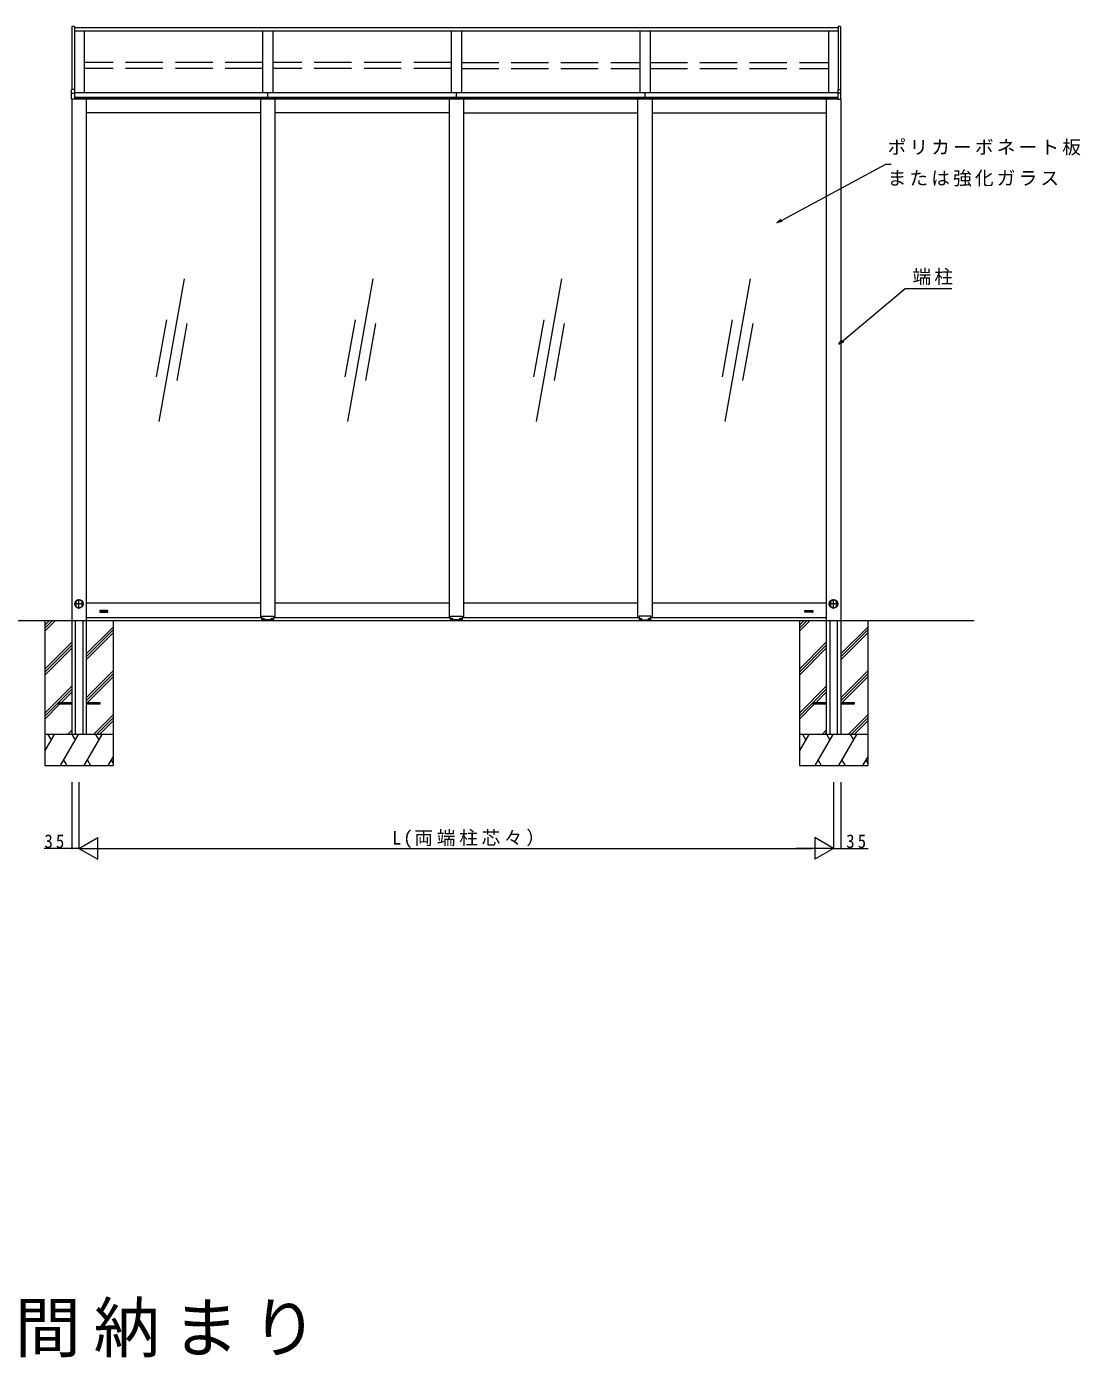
# Model space of a CAD drawing. Units: millimetres, scale not verified. Extents: x -7920 to 7920, y -12800 to 12773.
# Drawn here: x -4030 to 1053, y -206 to 6218 of the extents above; entities that cross this region are included whole.
import ezdxf

# ---------------------------------------------------------------- set-up
doc = ezdxf.new("R2010")
doc.units = ezdxf.units.MM
doc.header["$LTSCALE"] = 60
doc.linetypes.add('USER1', pattern=[4, 3, -1])
for name, color, linetype, lineweight in [('0-1_USER1', 7, 'Continuous', 18), ('0-3_YKK_A1', 4, 'Continuous', 18), ('0-4_YKK_D', 6, 'Continuous', 18), ('0-5_YKK_Z1', 7, 'Continuous', 18)]:
    doc.layers.add(name, color=color, linetype=linetype, lineweight=lineweight)
doc.styles.add('ＭＳ ゴシック', font='')
doc.styles.get('ＭＳ ゴシック').set_extended_font_data('MS Gothic')

msp = doc.modelspace()

# ---------------------------------------------------------------- linework, layer by layer
at = {"layer": '0-3_YKK_A1'}
for p, q in [((-3799.33, 6217.98), (-3811.83, 6217.98)), ((-3811.83, 6217.98), (-3811.83, 5913.88)), ((-3799.33, 6217.98), (-3799.33, 5914.67)), ((-3799.33, 6213.93), (-116.32, 6213.93)), ((-3799.33, 6197.92), (-116.32, 6197.92)), ((-3752.83, 6197.92), (-3752.83, 5899.2)), ((-2892.82, 6197.92), (-2892.82, 5899.26)), ((-2842.82, 6197.92), (-2842.82, 5899.26)), ((-1982.82, 6197.92), (-1982.82, 5899.26)), ((-1932.82, 6197.92), (-1932.82, 5899.26)), ((-1072.82, 6197.92), (-1072.82, 5899.26)), ((-1022.82, 6197.92), (-1022.82, 5899.26)), ((-161.82, 6197.92), (-161.82, 5899.26)), ((-103.82, 6217.98), (-116.32, 6217.98)), ((-116.32, 6217.98), (-116.32, 5914.67)), ((-103.82, 6217.98), (-103.82, 5913.88)), ((-3813.32, 5896.93), (-3813.32, 5913.5)), ((-3798.82, 5914.7), (-3813.04, 5913.8)), ((-116.83, 5914.7), (-102.61, 5913.8)), ((-102.33, 5896.93), (-102.33, 5913.5)), ((-3813.32, 5897.39), (-3798.82, 5897.39)), ((-3813.32, 5868.44), (-3813.32, 5896.93)), ((-3812.82, 5868.13), (-3812.82, 2801.39)), ((-3798.82, 5899.26), (-116.83, 5899.26)), ((-116.83, 5876.39), (-3798.82, 5876.39)), ((-116.83, 5872.39), (-3798.82, 5872.39)), ((-116.83, 5868.39), (-3798.82, 5868.39)), ((-3742.82, 5868.39), (-3742.82, 2801.39)), ((-2902.82, 5868.39), (-2902.82, 3366.39)), ((-2867.82, 5899.26), (-2867.82, 5876.39)), ((-2832.82, 5868.39), (-2832.82, 3366.39)), ((-1992.82, 5868.39), (-1992.82, 3366.39)), ((-1957.82, 5899.26), (-1957.82, 5876.39)), ((-1922.82, 5868.39), (-1922.82, 3366.39)), ((-1082.82, 5868.39), (-1082.82, 3366.39)), ((-1047.82, 5899.26), (-1047.82, 5876.39)), ((-1012.82, 5868.39), (-1012.82, 3366.39)), ((-172.82, 5868.39), (-172.82, 2801.39)), ((-102.33, 5897.39), (-116.83, 5897.39)), ((-102.82, 5868.13), (-102.82, 2801.39)), ((-102.33, 5868.44), (-102.33, 5896.93)), ((-2902.82, 5801.39), (-3742.82, 5801.39)), ((-1992.82, 5801.39), (-2832.82, 5801.39)), ((-1922.82, 5801.39), (-1082.82, 5801.39)), ((-1012.82, 5801.39), (-172.82, 5801.39)), ((-3270.46, 5001.23), (-3392.02, 4311.87)), ((-2360.46, 5001.23), (-2482.02, 4311.87)), ((-1450.46, 5001.23), (-1572.02, 4311.87)), ((-540.46, 5001.23), (-662.02, 4311.87)), ((-3356.17, 4803.1), (-3404.79, 4527.36)), ((-3257.69, 4785.74), (-3306.31, 4509.99)), ((-2446.17, 4803.1), (-2494.79, 4527.36)), ((-2347.69, 4785.74), (-2396.31, 4509.99)), ((-1536.17, 4803.1), (-1584.79, 4527.36)), ((-1437.69, 4785.74), (-1486.31, 4509.99)), ((-626.17, 4803.1), (-674.79, 4527.36)), ((-527.69, 4785.74), (-576.31, 4509.99)), ((-3754.82, 3431.39), (-3800.82, 3431.39)), ((-3792.57, 3442.77), (-3792.57, 3420)), ((-3777.82, 3408.36), (-3777.82, 3454.41)), ((-3763.07, 3420), (-3763.07, 3442.77)), ((-3742.82, 3436.39), (-2902.82, 3436.39)), ((-2832.82, 3436.39), (-1992.82, 3436.39)), ((-1922.82, 3436.39), (-1082.82, 3436.39)), ((-1012.82, 3436.39), (-172.82, 3436.39)), ((-114.82, 3431.39), (-160.82, 3431.39)), ((-152.57, 3442.77), (-152.57, 3420)), ((-137.82, 3408.36), (-137.82, 3454.41)), ((-123.07, 3420), (-123.07, 3442.77)), ((-3795.82, 3351.39), (-3795.82, 2801.39)), ((-3759.82, 3351.39), (-3759.82, 2801.39)), ((-3742.82, 3366.39), (-2895.82, 3366.39)), ((-3677.82, 3397.89), (-3677.82, 3392.09)), ((-3639.82, 3398.89), (-3676.82, 3398.89)), ((-3676.82, 3391.09), (-3673.82, 3391.09)), ((-3673.82, 3391.09), (-3673.82, 3396.99)), ((-3642.82, 3396.99), (-3673.82, 3396.99)), ((-3673.77, 3396.69), (-3642.87, 3396.69)), ((-3673.77, 3396.69), (-3673.77, 3391.19)), ((-3658.82, 3394.34), (-3673.77, 3394.34)), ((-3642.87, 3392.89), (-3673.77, 3392.89)), ((-3673.77, 3391.19), (-3642.87, 3391.19)), ((-3658.82, 3398.89), (-3657.82, 3398.89)), ((-3658.82, 3395.59), (-3657.82, 3395.59)), ((-3658.82, 3393.5), (-3658.82, 3395.59)), ((-3657.82, 3393.5), (-3658.82, 3393.5)), ((-3657.82, 3393.5), (-3657.82, 3395.59)), ((-3642.87, 3394.34), (-3657.82, 3394.34)), ((-3642.87, 3391.19), (-3642.87, 3396.69)), ((-3642.82, 3391.09), (-3642.82, 3396.99)), ((-3642.82, 3391.09), (-3639.82, 3391.09)), ((-3638.82, 3392.09), (-3638.82, 3397.89)), ((-2895.82, 3371.89), (-2839.82, 3371.89)), ((-2895.82, 3356.19), (-2895.82, 3371.89)), ((-2841.82, 3354.19), (-2893.82, 3354.19)), ((-2889.87, 3359.3), (-2889.05, 3359.3)), ((-2889.87, 3358.48), (-2889.87, 3359.3)), ((-2889.05, 3358.48), (-2889.87, 3358.48)), ((-2888.23, 3360.94), (-2887.41, 3360.94)), ((-2888.23, 3360.12), (-2888.23, 3360.94)), ((-2888.23, 3356.84), (-2888.23, 3357.66)), ((-2887.41, 3356.84), (-2888.23, 3356.84)), ((-2887.41, 3360.94), (-2887.41, 3360.12)), ((-2887.41, 3357.66), (-2887.41, 3356.84)), ((-2886.59, 3359.3), (-2885.77, 3359.3)), ((-2885.77, 3358.48), (-2886.59, 3358.48)), ((-2885.77, 3359.3), (-2885.77, 3358.48)), ((-2849.87, 3359.3), (-2849.87, 3358.48)), ((-2849.05, 3359.3), (-2849.87, 3359.3)), ((-2849.87, 3358.48), (-2849.05, 3358.48)), ((-2848.23, 3360.94), (-2848.23, 3360.12)), ((-2847.41, 3360.94), (-2848.23, 3360.94)), ((-2848.23, 3357.66), (-2848.23, 3356.84)), ((-2848.23, 3356.84), (-2847.41, 3356.84)), ((-2847.41, 3360.12), (-2847.41, 3360.94)), ((-2847.41, 3356.84), (-2847.41, 3357.66)), ((-2845.77, 3359.3), (-2846.59, 3359.3)), ((-2846.59, 3358.48), (-2845.77, 3358.48)), ((-2845.77, 3358.48), (-2845.77, 3359.3)), ((-2839.82, 3371.89), (-2839.82, 3356.19)), ((-2839.82, 3366.39), (-1985.82, 3366.39)), ((-1985.82, 3371.89), (-1929.82, 3371.89)), ((-1985.82, 3356.19), (-1985.82, 3371.89)), ((-1931.82, 3354.19), (-1983.82, 3354.19)), ((-1979.87, 3359.3), (-1979.05, 3359.3)), ((-1979.87, 3358.48), (-1979.87, 3359.3)), ((-1979.05, 3358.48), (-1979.87, 3358.48)), ((-1978.23, 3360.94), (-1977.41, 3360.94)), ((-1978.23, 3360.12), (-1978.23, 3360.94)), ((-1978.23, 3356.84), (-1978.23, 3357.66)), ((-1977.41, 3356.84), (-1978.23, 3356.84)), ((-1977.41, 3360.94), (-1977.41, 3360.12)), ((-1977.41, 3357.66), (-1977.41, 3356.84)), ((-1976.59, 3359.3), (-1975.77, 3359.3)), ((-1975.77, 3358.48), (-1976.59, 3358.48)), ((-1975.77, 3359.3), (-1975.77, 3358.48)), ((-1939.87, 3359.3), (-1939.87, 3358.48)), ((-1939.05, 3359.3), (-1939.87, 3359.3)), ((-1939.87, 3358.48), (-1939.05, 3358.48)), ((-1938.23, 3360.94), (-1938.23, 3360.12)), ((-1937.41, 3360.94), (-1938.23, 3360.94)), ((-1938.23, 3357.66), (-1938.23, 3356.84)), ((-1938.23, 3356.84), (-1937.41, 3356.84)), ((-1937.41, 3360.12), (-1937.41, 3360.94)), ((-1937.41, 3356.84), (-1937.41, 3357.66)), ((-1935.77, 3359.3), (-1936.59, 3359.3)), ((-1936.59, 3358.48), (-1935.77, 3358.48)), ((-1935.77, 3358.48), (-1935.77, 3359.3)), ((-1929.82, 3371.89), (-1929.82, 3356.19)), ((-1929.82, 3366.39), (-1075.82, 3366.39)), ((-1019.82, 3371.89), (-1075.82, 3371.89)), ((-1075.82, 3371.89), (-1075.82, 3356.19)), ((-1073.82, 3354.19), (-1021.82, 3354.19)), ((-1069.87, 3359.3), (-1069.05, 3359.3)), ((-1069.87, 3358.48), (-1069.87, 3359.3)), ((-1069.05, 3358.48), (-1069.87, 3358.48)), ((-1068.23, 3360.94), (-1067.41, 3360.94)), ((-1068.23, 3360.12), (-1068.23, 3360.94)), ((-1068.23, 3356.84), (-1068.23, 3357.66)), ((-1067.41, 3356.84), (-1068.23, 3356.84)), ((-1067.41, 3360.94), (-1067.41, 3360.12)), ((-1067.41, 3357.66), (-1067.41, 3356.84)), ((-1066.59, 3359.3), (-1065.77, 3359.3)), ((-1065.77, 3358.48), (-1066.59, 3358.48)), ((-1065.77, 3359.3), (-1065.77, 3358.48)), ((-1029.87, 3359.3), (-1029.87, 3358.48)), ((-1029.05, 3359.3), (-1029.87, 3359.3)), ((-1029.87, 3358.48), (-1029.05, 3358.48)), ((-1028.23, 3360.94), (-1028.23, 3360.12)), ((-1027.41, 3360.94), (-1028.23, 3360.94)), ((-1028.23, 3357.66), (-1028.23, 3356.84)), ((-1028.23, 3356.84), (-1027.41, 3356.84)), ((-1027.41, 3360.12), (-1027.41, 3360.94)), ((-1027.41, 3356.84), (-1027.41, 3357.66)), ((-1025.77, 3359.3), (-1026.59, 3359.3)), ((-1026.59, 3358.48), (-1025.77, 3358.48)), ((-1025.77, 3358.48), (-1025.77, 3359.3)), ((-1019.82, 3356.19), (-1019.82, 3371.89)), ((-1019.82, 3366.39), (-172.82, 3366.39)), ((-276.82, 3392.09), (-276.82, 3397.89)), ((-275.82, 3398.89), (-238.82, 3398.89)), ((-272.82, 3391.09), (-275.82, 3391.09)), ((-272.82, 3391.09), (-272.82, 3396.99)), ((-272.82, 3396.99), (-241.82, 3396.99)), ((-241.87, 3396.69), (-272.77, 3396.69)), ((-272.77, 3391.19), (-272.77, 3396.69)), ((-272.77, 3394.34), (-257.82, 3394.34)), ((-272.77, 3392.89), (-241.87, 3392.89)), ((-241.87, 3391.19), (-272.77, 3391.19)), ((-256.82, 3398.89), (-257.82, 3398.89)), ((-256.82, 3395.59), (-257.82, 3395.59)), ((-257.82, 3393.5), (-257.82, 3395.59)), ((-257.82, 3393.5), (-256.82, 3393.5)), ((-256.82, 3393.5), (-256.82, 3395.59)), ((-256.82, 3394.34), (-241.87, 3394.34)), ((-241.87, 3396.69), (-241.87, 3391.19)), ((-241.82, 3391.09), (-241.82, 3396.99)), ((-238.82, 3391.09), (-241.82, 3391.09)), ((-237.82, 3397.89), (-237.82, 3392.09)), ((-155.82, 3351.39), (-155.82, 2801.39)), ((-119.82, 3351.39), (-119.82, 2801.39)), ((-3877.82, 2946.89), (-3877.82, 2955.89)), ((-3877.82, 2955.89), (-3812.82, 2955.89)), ((-3742.82, 2955.89), (-3677.82, 2955.89)), ((-3677.82, 2955.89), (-3677.82, 2946.89)), ((-237.82, 2946.89), (-237.82, 2955.89)), ((-237.82, 2955.89), (-172.82, 2955.89)), ((-102.82, 2955.89), (-37.82, 2955.89)), ((-37.82, 2955.89), (-37.82, 2946.89)), ((-3812.82, 2946.89), (-3877.82, 2946.89)), ((-3677.82, 2946.89), (-3742.82, 2946.89)), ((-172.82, 2946.89), (-237.82, 2946.89)), ((-37.82, 2946.89), (-102.82, 2946.89))]:
    msp.add_line(p, q, dxfattribs=at)
at = {"layer": '0-3_YKK_A1', "linetype": 'USER1'}
for p, q in [((-2892.82, 6044.41), (-3752.82, 6044.41)), ((-1982.82, 6044.41), (-2842.82, 6044.41)), ((-1932.82, 6044.41), (-1072.82, 6044.41)), ((-1022.82, 6044.41), (-162.82, 6044.41)), ((-2892.82, 6015.77), (-3752.82, 6015.77)), ((-1982.82, 6015.77), (-2842.82, 6015.77)), ((-1932.82, 6015.77), (-1072.82, 6015.77)), ((-1022.82, 6015.77), (-162.82, 6015.77))]:
    msp.add_line(p, q, dxfattribs=at)
at = {"layer": '0-3_YKK_A1'}
for points in [[(-3798.82, 5914.7), (-3798.82, 5897.43), (-3798.82, 5897.14), (-3798.82, 5868.19), (-3798.82, 5867.89), (-3813.03, 5868.14)], [(-116.83, 5914.7), (-116.83, 5897.43), (-116.83, 5897.14), (-116.83, 5868.19), (-116.83, 5867.89), (-102.62, 5868.14)]]:
    msp.add_lwpolyline(points, dxfattribs=at)
for centre, radius in [((-3777.82, 3431.39), 20.67), ((-3777.82, 3431.39), 19), ((-137.82, 3431.39), 20.67), ((-137.82, 3431.39), 19), ((-2887.82, 3358.89), 3.5), ((-2847.82, 3358.89), 3.5), ((-1977.82, 3358.89), 3.5), ((-1937.82, 3358.89), 3.5), ((-1067.82, 3358.89), 3.5), ((-1027.82, 3358.89), 3.5)]:
    msp.add_circle(centre, radius, dxfattribs=at)
for centre, radius, start, end in [((-3813.02, 5913.5), 0.3, 93.61996, 180), ((-102.63, 5913.5), 0.3, 0, 86.38004), ((-3813.02, 5868.44), 0.3, 180, 269), ((-102.63, 5868.44), 0.3, 271, 0), ((-3777.82, 3431.39), 18.63, 142.33411, 217.66589), ((-3777.82, 3431.39), 18.63, 322.33411, 37.66589), ((-137.82, 3431.39), 18.63, 142.33411, 217.66589), ((-137.82, 3431.39), 18.63, 322.33411, 37.66589), ((-3676.82, 3397.89), 1, 90, 180), ((-3676.82, 3392.09), 1, 180, 270), ((-3639.82, 3397.89), 1, 0, 90), ((-3639.82, 3392.09), 1, 270, 0), ((-2893.82, 3356.19), 2, 180, 270), ((-2889.05, 3360.12), 0.82, 270, 0), ((-2889.05, 3357.66), 0.82, 0, 90), ((-2886.59, 3360.12), 0.82, 180, 270), ((-2886.59, 3357.66), 0.82, 90, 180), ((-2849.05, 3360.12), 0.82, 270, 0), ((-2849.05, 3357.66), 0.82, 0, 90), ((-2846.59, 3360.12), 0.82, 180, 270), ((-2846.59, 3357.66), 0.82, 90, 180), ((-2841.82, 3356.19), 2, 270, 0), ((-1983.82, 3356.19), 2, 180, 270), ((-1979.05, 3360.12), 0.82, 270, 0), ((-1979.05, 3357.66), 0.82, 0, 90), ((-1976.59, 3360.12), 0.82, 180, 270), ((-1976.59, 3357.66), 0.82, 90, 180), ((-1939.05, 3360.12), 0.82, 270, 0), ((-1939.05, 3357.66), 0.82, 0, 90), ((-1936.59, 3360.12), 0.82, 180, 270), ((-1936.59, 3357.66), 0.82, 90, 180), ((-1931.82, 3356.19), 2, 270, 0), ((-1073.82, 3356.19), 2, 180, 270), ((-1069.05, 3360.12), 0.82, 270, 0), ((-1069.05, 3357.66), 0.82, 0, 90), ((-1066.59, 3360.12), 0.82, 180, 270), ((-1066.59, 3357.66), 0.82, 90, 180), ((-1029.05, 3360.12), 0.82, 270, 0), ((-1029.05, 3357.66), 0.82, 0, 90), ((-1026.59, 3360.12), 0.82, 180, 270), ((-1026.59, 3357.66), 0.82, 90, 180), ((-1021.82, 3356.19), 2, 270, 0), ((-275.82, 3397.89), 1, 90, 180), ((-275.82, 3392.09), 1, 180, 270), ((-238.82, 3397.89), 1, 0, 90), ((-238.82, 3392.09), 1, 270, 0)]:
    msp.add_arc(centre, radius, start, end, dxfattribs=at)
at = {"layer": '0-4_YKK_D'}
for p, q in [((-388.6, 5282.9), (113.59, 5554.04)), ((113.59, 5554.04), (139.69, 5554.04)), ((-411.04, 5270.78), (-391.85, 5288.91)), ((-411.04, 5270.78), (-388.6, 5282.9)), ((-385.36, 5276.89), (-411.04, 5270.78)), ((-93.37, 4701.24), (207.73, 4954.4)), ((207.73, 4954.4), (433.23, 4954.4)), ((-112.89, 4684.83), (-97.77, 4706.47)), ((-112.89, 4684.83), (-93.37, 4701.24)), ((-88.98, 4696.01), (-112.89, 4684.83)), ((-3812.82, 2571.39), (-3812.82, 2250.39)), ((-3777.82, 2571.39), (-3777.82, 2250.39)), ((-3777.82, 2571.39), (-3777.82, 2250.39)), ((-137.82, 2571.39), (-137.82, 2250.39)), ((-137.82, 2571.39), (-137.82, 2250.39)), ((-102.82, 2571.39), (-102.82, 2250.39)), ((-3812.82, 2251.39), (-3945.12, 2251.39)), ((-3777.82, 2251.39), (-3812.82, 2251.39)), ((-3777.82, 2251.39), (-3686.89, 2303.89)), ((-3777.82, 2251.39), (-3595.96, 2251.39)), ((-3777.82, 2251.39), (-3686.89, 2198.89)), ((-3686.89, 2198.89), (-3686.89, 2303.89)), ((-3672.82, 2251.39), (-242.82, 2251.39)), ((-137.82, 2251.39), (-319.69, 2251.39)), ((-228.76, 2303.89), (-228.76, 2198.89)), ((-137.82, 2251.39), (-228.76, 2303.89)), ((-137.82, 2251.39), (-228.76, 2198.89)), ((-137.82, 2251.39), (-102.82, 2251.39)), ((-102.82, 2251.39), (29.48, 2251.39))]:
    msp.add_line(p, q, dxfattribs=at)
for centre, start, end in [((-3812.82, 2251.39), 0, 180), ((-3812.82, 2251.39), 180, 0), ((-102.82, 2251.39), 0, 180), ((-102.82, 2251.39), 180, 0)]:
    msp.add_arc(centre, 1.59, start, end, dxfattribs=at)
at = {"layer": '0-5_YKK_Z1'}
for p, q in [((-4277.8, 3351.39), (541.06, 3351.39)), ((-3942.82, 3351.39), (-3942.82, 2651.39)), ((-3942.82, 3299.84), (-3891.28, 3351.39)), ((-3942.82, 3313.98), (-3905.42, 3351.39)), ((-3942.82, 3328.13), (-3919.56, 3351.39)), ((-3612.82, 3351.39), (-3612.82, 2651.39)), ((-302.82, 3351.39), (-302.82, 2651.39)), ((-302.82, 3299.84), (-251.28, 3351.39)), ((-302.82, 3313.98), (-265.42, 3351.39)), ((-302.82, 3328.13), (-279.56, 3351.39)), ((27.18, 3351.39), (27.18, 2651.39)), ((-3742.82, 3189.76), (-3612.82, 3319.76)), ((-3742.82, 3175.62), (-3612.82, 3305.62)), ((-3742.82, 3161.48), (-3612.82, 3291.48)), ((-102.82, 3189.76), (27.18, 3319.76)), ((-102.82, 3175.62), (27.18, 3305.62)), ((-102.82, 3161.48), (27.18, 3291.48)), ((-3942.82, 3115.99), (-3812.82, 3245.99)), ((-3942.82, 3101.85), (-3812.82, 3231.85)), ((-3942.82, 3087.71), (-3812.82, 3217.71)), ((-302.82, 3115.99), (-172.82, 3245.99)), ((-302.82, 3101.85), (-172.82, 3231.85)), ((-302.82, 3087.71), (-172.82, 3217.71)), ((-3742.82, 2977.63), (-3612.82, 3107.63)), ((-3742.82, 2963.49), (-3612.82, 3093.49)), ((-102.82, 2977.63), (27.18, 3107.63)), ((-102.82, 2963.49), (27.18, 3093.49)), ((-3942.82, 2903.86), (-3812.82, 3033.86)), ((-3876.66, 2955.89), (-3812.82, 3019.72)), ((-3736.28, 2955.89), (-3612.82, 3079.35)), ((-302.82, 2903.86), (-172.82, 3033.86)), ((-236.66, 2955.89), (-172.82, 3019.72)), ((-96.28, 2955.89), (27.18, 3079.35)), ((-3862.52, 2955.89), (-3812.82, 3005.58)), ((-222.52, 2955.89), (-172.82, 3005.58)), ((-3942.82, 2889.72), (-3877.82, 2954.72)), ((-3942.82, 2875.58), (-3871.52, 2946.89)), ((-3706.94, 2801.39), (-3612.82, 2895.5)), ((-302.82, 2889.72), (-237.82, 2954.72)), ((-302.82, 2875.58), (-231.52, 2946.89)), ((-66.94, 2801.39), (27.18, 2895.5)), ((-3692.79, 2801.39), (-3612.82, 2881.36)), ((-3678.65, 2801.39), (-3612.82, 2867.22)), ((-52.79, 2801.39), (27.18, 2881.36)), ((-38.65, 2801.39), (27.18, 2867.22)), ((-3942.82, 2719.91), (-3895.79, 2801.39)), ((-3612.82, 2801.39), (-3942.82, 2801.39)), ((-3910.79, 2775.41), (-3925.79, 2801.39)), ((-3866.92, 2651.39), (-3780.31, 2801.39)), ((-3833.17, 2801.39), (-3812.82, 2821.73)), ((-3819.03, 2801.39), (-3812.82, 2807.59)), ((-3795.32, 2775.41), (-3810.32, 2801.39)), ((-3752.35, 2651.39), (-3665.74, 2801.39)), ((-3680.75, 2775.41), (-3695.75, 2801.39)), ((-302.82, 2719.91), (-255.79, 2801.39)), ((27.18, 2801.39), (-302.82, 2801.39)), ((-270.79, 2775.41), (-285.79, 2801.39)), ((-226.92, 2651.39), (-140.31, 2801.39)), ((-193.17, 2801.39), (-172.82, 2821.73)), ((-179.03, 2801.39), (-172.82, 2807.59)), ((-155.32, 2775.41), (-170.32, 2801.39)), ((-112.35, 2651.39), (-25.74, 2801.39)), ((-40.75, 2775.41), (-55.75, 2801.39)), ((-3942.82, 2651.39), (-3612.82, 2651.39)), ((-3851.92, 2677.37), (-3836.92, 2651.39)), ((-3737.35, 2677.37), (-3722.35, 2651.39)), ((-3636.88, 2651.39), (-3613.27, 2692.27)), ((-3621.88, 2677.37), (-3612.82, 2661.68)), ((-302.82, 2651.39), (27.18, 2651.39)), ((-211.92, 2677.37), (-196.92, 2651.39)), ((-97.35, 2677.37), (-82.35, 2651.39)), ((3.12, 2651.39), (26.73, 2692.27)), ((18.12, 2677.37), (27.18, 2661.68))]:
    msp.add_line(p, q, dxfattribs=at)

# ---------------------------------------------------------------- texts
at = {"layer": '0-1_USER1', "insert": (-7514.35, -205.54), "char_height": 234.6, "attachment_point": 7, "style": 'ＭＳ ゴシック'}
msp.add_mtext('\\T1.19;■テラスBタイプ\\~土間納まり', dxfattribs=at)
at = {"layer": '0-4_YKK_D', "color": 7, "char_height": 65.98, "attachment_point": 7, "style": 'ＭＳ ゴシック'}
for s, insert in [('\\T1.17;ポリカーボネート板', (122.85, 5595.76)), ('\\T1.17;または強化ガラス', (122.85, 5445.76)), ('\\T1.17;端柱', (242.8, 4971.29)), ('\\T1.37;\\W0.9;35', (-3944.52, 2251.99)), ('\\T1.2;L(両端柱芯々）', (-2267.42, 2252.19)), ('\\T1.37;\\W0.9;35', (-76.72, 2251.99))]:
    msp.add_mtext(s, dxfattribs=dict(at, insert=insert))

doc.saveas('drawing.dxf')
